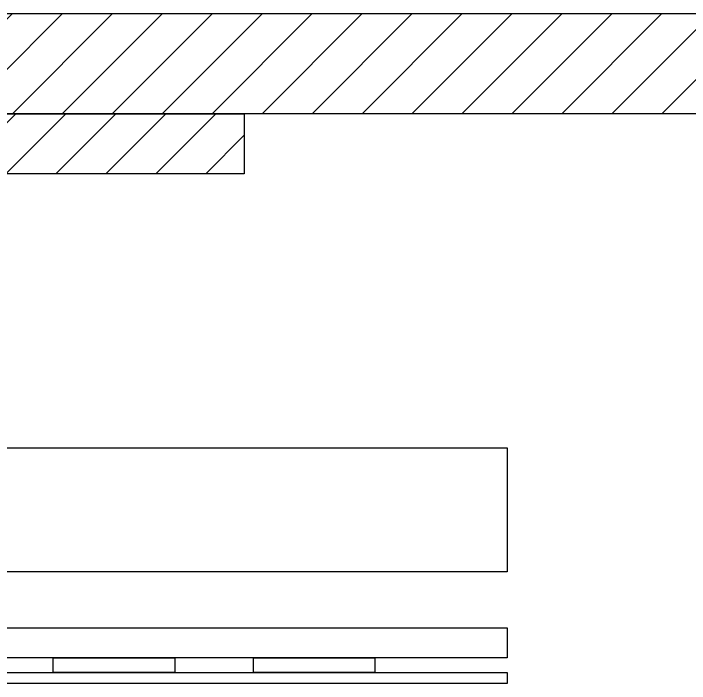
# Model space of a CAD drawing. Extents: x 72637 to 526294, y -245768 to 30884.
# Drawn here: x 215628 to 246008, y -75596 to -45504 of the extents above; entities that cross this region are included whole.
import ezdxf

# ---------------------------------------------------------------- set-up
doc = ezdxf.new("R2010")
doc.units = 0
doc.header["$LTSCALE"] = 10
doc.header["$MEASUREMENT"] = 0
doc.layers.add('DIM_MODI', color=6, linetype='Continuous', plot=False)

msp = doc.modelspace()

# ---------------------------------------------------------------- hatches: boundary and pattern name
at = {"layer": 'DIM_MODI'}
h = msp.add_hatch(dxfattribs=at)
h.set_pattern_fill('ANSI31', color=256, scale=1000)
h.set_pattern_definition([(45, (316873.8, -130556.8), (-1122.532, 1122.532), [])])
h.paths.add_polyline_path([(158304.6, -45504.1), (252212.6, -45504.1), (252212.6, -50004.1), (158304.6, -50004.1)])
h = msp.add_hatch(dxfattribs=at)
h.set_pattern_fill('ANSI31', color=256, scale=1000)
h.set_pattern_definition([(45, (301193.8, -119458.3), (-1122.532, 1122.532), [])])
h.paths.add_polyline_path([(158304.6, -50004.1), (225996.6, -50004.1), (225996.6, -52704.1), (158304.6, -52704.1)])

# ---------------------------------------------------------------- linework, layer by layer
for points in [[(158304.6, -45504.1), (252212.6, -45504.1), (252212.6, -50004.1), (158304.6, -50004.1)], [(158304.6, -50004.1), (225996.6, -50004.1), (225996.6, -52704.1), (158304.6, -52704.1)]]:
    msp.add_lwpolyline(points, close=True, dxfattribs=at)
at = {"layer": 'DIM_MODI', "color": 4}
msp.add_lwpolyline([(179442.6, -65006.1), (237812.6, -65006.1), (237812.6, -70586.1), (179442.6, -70586.1)], close=True, dxfattribs=at)
at = {"layer": 'DIM_MODI', "color": 2}
for points in [[(179446.6, -73101.5), (237812.6, -73101.5), (237812.6, -74441.5), (179446.6, -74441.5)], [(217412.6, -74441.5), (222872.6, -74441.5), (222872.6, -75096.5), (217412.6, -75096.5)], [(226412.6, -74441.5), (231872.6, -74441.5), (231872.6, -75096.5), (226412.6, -75096.5)], [(179842.6, -75096.5), (237812.6, -75096.5), (237812.6, -75596.5), (179842.6, -75596.5)]]:
    msp.add_lwpolyline(points, close=True, dxfattribs=at)

doc.saveas('drawing.dxf')
